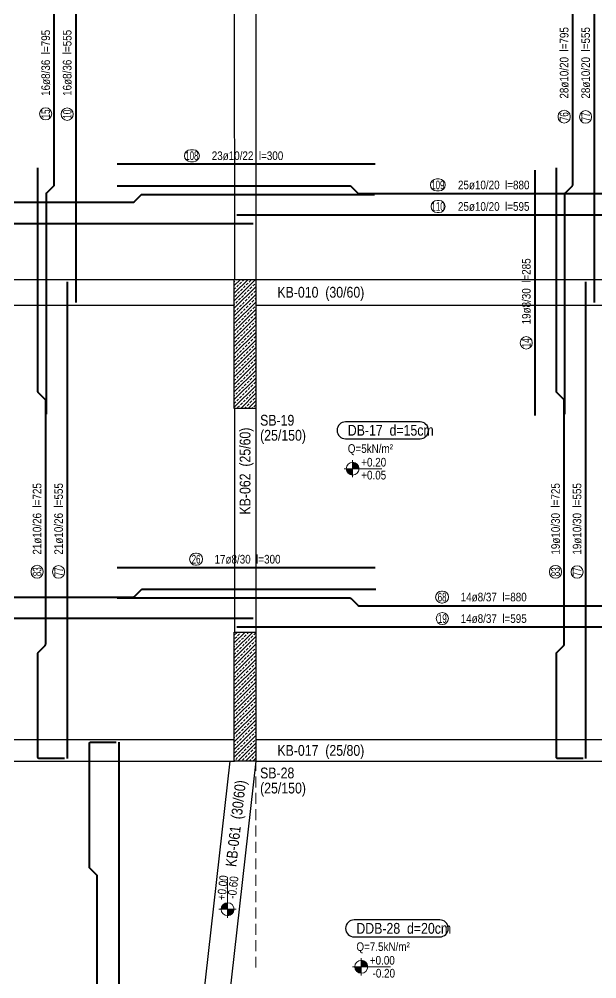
# Model space of a CAD drawing. Header units: millimetres. Extents: x 2543 to 7291, y 513 to 5794.
# Drawn here: x 3911 to 4582, y 3595 to 4711 of the extents above; entities that cross this region are included whole.
import ezdxf
from ezdxf.enums import TextEntityAlignment as Align

# ---------------------------------------------------------------- set-up
doc = ezdxf.new("R2010")
doc.units = ezdxf.units.MM
doc.linetypes.add('DASHED', pattern=[19.05, 12.7, -6.35])
for name, color, linetype, lineweight in [('AKS CIZGISI (BEYKENT)', 252, 'DASHED', 20), ('DONATI (BEYKENT)', 4, 'Continuous', 40), ('DONATI YAZISI (BEYKENT)', 3, 'Continuous', 20), ('DOSEME ISMI (BEYKENT)', 9, 'Continuous', 20), ('DOSEME PAFTA (BEYKENT)', 3, 'Continuous', 20), ('KIRIS (BEYKENT)', 2, 'Continuous', 30), ('KIRIS ISMI (BEYKENT)', 40, 'Continuous', 20), ('KOLON (BEYKENT)', 3, 'Continuous', 30), ('KOLON ISMI (BEYKENT)', 91, 'Continuous', 20), ('KOT CIZGI (BEYKENT)', 120, 'Continuous', 20), ('KOT YAZI (BEYKENT)', 7, 'Continuous', 20), ('POZ BALON (BEYKENT)', 14, 'Continuous', 20), ('POZ NO (BEYKENT)', 2, 'Continuous', 20), ('TARAMA (BEYKENT)', 252, 'Continuous', 20), ('YAZI (BEYKENT)', 140, 'Continuous', 20)]:
    doc.layers.add(name, color=color, linetype=linetype, lineweight=lineweight)
doc.styles.add('KOT (BEYKENT)', font='')
doc.styles.add('YAZI (BEYKENT)', font='')
doc.styles.get('KOT (BEYKENT)').set_extended_font_data('Bahnschrift Light Condensed')
doc.styles.get('YAZI (BEYKENT)').set_extended_font_data('Bahnschrift Light Condensed')
pattern_1 = [(45, (1460.26, 1205.411), (-4.419417, 4.419417), []), (45, (1464.679, 1205.411), (-4.419417, 4.419417), [3.125, -1.5625])]

msp = doc.modelspace()

# ---------------------------------------------------------------- hatches: boundary and pattern name
at = {"layer": 'KOT CIZGI (BEYKENT)'}
h = msp.add_hatch(color=256, dxfattribs=at)
h.dxf.hatch_style = 1
h.paths.add_polyline_path([(4298.65, 4195.77), (4298.65, 4188.27), (4306.15, 4188.27, 0.4142136)])
h = msp.add_hatch(color=256, dxfattribs=at)
h.dxf.hatch_style = 1
h.paths.add_polyline_path([(4298.65, 4188.27), (4291.15, 4188.27, 0.4142136), (4298.65, 4180.77)])
h = msp.add_hatch(color=256, dxfattribs=at)
h.dxf.hatch_style = 1
h.paths.add_polyline_path([(4145.75, 3676.25), (4153.25, 3676.25), (4153.25, 3683.75, 0.4142136)])
h = msp.add_hatch(color=256, dxfattribs=at)
h.dxf.hatch_style = 1
h.paths.add_polyline_path([(4153.25, 3676.25), (4153.25, 3668.75, 0.4142136), (4160.75, 3676.25)])
h = msp.add_hatch(color=256, dxfattribs=at)
h.dxf.hatch_style = 1
h.paths.add_polyline_path([(4308.63, 3616.86), (4308.63, 3609.36), (4316.13, 3609.36, 0.4142136)])
h = msp.add_hatch(color=256, dxfattribs=at)
h.dxf.hatch_style = 1
h.paths.add_polyline_path([(4308.63, 3609.36), (4301.13, 3609.36, 0.4142136), (4308.63, 3601.86)])
at = {"layer": 'TARAMA (BEYKENT)'}
h = msp.add_hatch(dxfattribs=at)
h.set_pattern_fill('ANSI33', color=256, style=0, pattern_type=0)
h.set_pattern_definition(pattern_1)
h.paths.add_polyline_path([(4161.04, 4408.34), (4186.04, 4408.34), (4186.04, 4258.34), (4161.04, 4258.34)], flags=0)
h = msp.add_hatch(dxfattribs=at)
h.set_pattern_fill('ANSI33', color=256, style=0, pattern_type=0)
h.set_pattern_definition(pattern_1)
h.paths.add_polyline_path([(4161.04, 3998.34), (4186.04, 3998.34), (4186.04, 3848.34), (4161.04, 3848.34)], flags=0)

# ---------------------------------------------------------------- linework, layer by layer
at = {"layer": 'AKS CIZGISI (BEYKENT)'}
for p, q in [((4186.04, 3608.34), (4186.04, 5543.34)), ((2836.04, 4408.34), (7241.04, 4408.34)), ((2836.04, 3848.34), (7241.04, 3848.34))]:
    msp.add_line(p, q, dxfattribs=at)
at = {"layer": 'DONATI (BEYKENT)'}
for points in [[(3942.78, 4251.45), (3942.78, 4507.72, -0.1989124), (3943.22, 4508.78), (3951.34, 4516.9, 0.1989124), (3951.78, 4517.96), (3951.78, 4798.72, 0.1989124), (3951.34, 4799.78), (3943.22, 4807.9, -0.1989124), (3942.78, 4808.96), (3942.78, 5033.99)], [(4545.49, 4251.45), (4545.49, 4507.72, -0.1989124), (4545.93, 4508.78), (4554.05, 4516.9, 0.1989124), (4554.49, 4517.96), (4554.49, 4798.72, 0.1989124), (4554.05, 4799.78), (4545.93, 4807.9, -0.1989124), (4545.49, 4808.96), (4545.49, 5033.99)], [(3963.78, 3851.34), (3934.28, 3851.34, -0.4142136), (3932.78, 3852.84), (3932.78, 3973.72, -0.1989124), (3933.22, 3974.78), (3941.34, 3982.9, 0.1989124), (3941.78, 3983.96), (3941.78, 4267.72, 0.1989124), (3941.34, 4268.78), (3933.22, 4276.9, -0.1989124), (3932.78, 4277.96), (3932.78, 4537.88)], [(4566.49, 3851.34), (4536.99, 3851.34, -0.4142136), (4535.49, 3852.84), (4535.49, 3973.72, -0.1989124), (4535.93, 3974.78), (4544.05, 3982.9, 0.1989124), (4544.49, 3983.96), (4544.49, 4267.72, 0.1989124), (4544.05, 4268.78), (4535.93, 4276.9, -0.1989124), (4535.49, 4277.96), (4535.49, 4537.88)], [(3461.63, 4507.03), (3728.37, 4507.03, -0.1989124), (3729.43, 4506.59), (3737.55, 4498.47, 0.1989124), (3738.61, 4498.03), (4043.47, 4498.03, 0.1989124), (4044.53, 4498.47), (4052.65, 4506.59, -0.1989124), (4053.71, 4507.03), (4324.17, 4507.03)], [(4024.77, 4517.03), (4295.47, 4517.03, -0.1989124), (4296.53, 4516.59), (4304.65, 4508.47, 0.1989124), (4305.71, 4508.03), (4616.36, 4508.03, 0.1989124), (4617.42, 4508.47), (4625.54, 4516.59, -0.1989124), (4626.6, 4517.03), (4897.31, 4517.03)], [(3598.94, 4017.06), (3598.94, 4046.55, -0.4142136), (3600.44, 4048.05), (3728.37, 4048.05, -0.1989124), (3729.43, 4047.61), (3737.55, 4039.49, 0.1989124), (3738.61, 4039.05), (4043.48, 4039.05, 0.1989124), (4044.54, 4039.49), (4052.66, 4047.61, -0.1989124), (4053.72, 4048.05), (4325.5, 4048.05)], [(4024.76, 4038.05), (4295.48, 4038.05, -0.1989124), (4296.54, 4037.61), (4304.66, 4029.49, 0.1989124), (4305.72, 4029.05), (4616.36, 4029.05, 0.1989124), (4617.42, 4029.49), (4625.54, 4037.61, -0.1989124), (4626.6, 4038.05), (4897.31, 4038.05)], [(3992.78, 3163.8), (3992.78, 3351.72, -0.1989124), (3993.22, 3352.78), (4001.34, 3360.9, 0.1989124), (4001.78, 3361.96), (4001.78, 3714.72, 0.1989124), (4001.34, 3715.78), (3993.22, 3723.9, -0.1989124), (3992.78, 3724.96), (3992.78, 3868.84, -0.4142136), (3994.28, 3870.34), (4023.78, 3870.34)]]:
    msp.add_lwpolyline(points, format="xyb", dxfattribs=at)
for points in [[(3976.78, 4935.34), (3976.78, 4381.34)], [(4579.49, 4935.34), (4579.49, 4381.34)], [(4324.83, 4542.03), (4024.83, 4542.03)], [(4510.49, 4535.22), (4510.49, 4250.22)], [(4183.13, 4473.03), (3598.94, 4473.03)], [(4757.96, 4483.03), (4164.13, 4483.03)], [(3966.78, 4405.34), (3966.78, 3851.34)], [(4569.49, 4405.34), (4569.49, 3851.34)], [(4324.84, 4073.05), (4024.84, 4073.05)], [(4183.14, 4014.05), (3598.94, 4014.05)], [(4757.95, 4004.05), (4164.14, 4004.05)], [(4026.78, 3870.34), (4026.78, 3201.34)]]:
    msp.add_lwpolyline(points, dxfattribs=at)
at = {"layer": 'DOSEME PAFTA (BEYKENT)', "lineweight": -3}
for points in [[(4290.37, 4223.02), (4376.95, 4223.02, 1), (4376.95, 4242.68), (4290.37, 4242.68, 1)], [(4300.35, 3644.11), (4399.81, 3644.11, 1), (4399.81, 3663.89), (4300.35, 3663.89, 1)]]:
    msp.add_lwpolyline(points, format="xyb", close=True, dxfattribs=at)
at = {"layer": 'KIRIS (BEYKENT)'}
for p, q in [((4161.04, 4878.44), (4161.14, 4408.44)), ((4186.04, 4878.44), (4186.14, 4408.44)), ((3620.94, 4408.34), (4161.14, 4408.34)), ((4186.14, 4408.34), (4735.94, 4408.34)), ((3620.94, 4378.34), (4161.14, 4378.34)), ((4186.14, 4378.34), (4735.94, 4378.34)), ((4161.14, 4258.44), (4161.14, 3998.24)), ((4186.04, 4258.44), (4186.14, 3998.24)), ((3620.94, 3873.34), (4161.14, 3873.34)), ((4186.14, 3873.34), (4735.94, 3873.34)), ((3620.94, 3848.34), (4161.14, 3848.34)), ((4155.85, 3848.34), (4085.9, 3228.34)), ((4186.03, 3848.24), (4116.09, 3228.34)), ((4186.14, 3848.34), (4735.94, 3848.34))]:
    msp.add_line(p, q, dxfattribs=at)
at = {"layer": 'KOLON (BEYKENT)'}
for points in [[(4161.04, 4408.34), (4186.04, 4408.34), (4186.04, 4258.34), (4161.04, 4258.34)], [(4161.04, 3998.34), (4186.04, 3998.34), (4186.04, 3848.34), (4161.04, 3848.34)]]:
    msp.add_lwpolyline(points, close=True, dxfattribs=at)
at = {"layer": 'KOT CIZGI (BEYKENT)'}
for p, q in [((4298.65, 4198.27), (4298.65, 4178.27)), ((4288.65, 4188.27), (4332.68, 4188.27)), ((4153.25, 3666.25), (4153.25, 3710.27)), ((4143.25, 3676.25), (4163.25, 3676.25)), ((4308.63, 3619.36), (4308.63, 3599.36)), ((4298.63, 3609.36), (4342.65, 3609.36))]:
    msp.add_line(p, q, dxfattribs=at)
for centre in [(4298.65, 4188.27), (4153.25, 3676.25), (4308.63, 3609.36)]:
    msp.add_circle(centre, 7.5, dxfattribs=at)
at = {"layer": 'POZ BALON (BEYKENT)'}
for points in [[(3948.78, 4600.54), (3948.78, 4600.75, 1), (3934.78, 4600.75), (3934.78, 4600.54, 1)], [(3973.78, 4600.13), (3973.78, 4600.48, 1), (3959.78, 4600.48), (3959.78, 4600.13, 1)], [(4551.49, 4596.97), (4551.49, 4597.82, 1), (4537.49, 4597.82), (4537.49, 4596.97, 1)], [(4576.49, 4596.71), (4576.49, 4597.4, 1), (4562.49, 4597.4), (4562.49, 4596.71, 1)], [(4110, 4545.03), (4113.45, 4545.03, 1), (4113.45, 4559.03), (4110, 4559.03, 1)], [(4396.01, 4511.03), (4399.35, 4511.03, 1), (4399.35, 4525.03), (4396.01, 4525.03, 1)], [(4396.8, 4486.03), (4399.06, 4486.03, 1), (4399.06, 4500.03), (4396.8, 4500.03, 1)], [(4507.49, 4334.28), (4507.49, 4334.73, 1), (4493.49, 4334.73), (4493.49, 4334.28, 1)], [(4116.11, 4076.05), (4117.1, 4076.05, 1), (4117.1, 4090.05), (4116.11, 4090.05, 1)], [(3938.78, 4067.98), (3938.78, 4069.01, 1), (3924.78, 4069.01), (3924.78, 4067.98, 1)], [(3963.78, 4067.91), (3963.78, 4068.61, 1), (3949.78, 4068.61), (3949.78, 4067.91, 1)], [(4541.49, 4067.91), (4541.49, 4068.93, 1), (4527.49, 4068.93), (4527.49, 4067.91, 1)], [(4566.49, 4067.83), (4566.49, 4068.53, 1), (4552.49, 4068.53), (4552.49, 4067.83, 1)], [(4402.11, 4032.05), (4403.13, 4032.05, 1), (4403.13, 4046.05), (4402.11, 4046.05, 1)], [(4402.79, 4007.05), (4402.95, 4007.05, 1), (4402.95, 4021.05), (4402.79, 4021.05, 1)]]:
    msp.add_lwpolyline(points, format="xyb", close=True, dxfattribs=at)

# ---------------------------------------------------------------- texts
at = {"layer": 'DONATI YAZISI (BEYKENT)', "style": 'YAZI (BEYKENT)'}
for s, p in [(' 16ø8/36  l=795', (3941.78, 4658.34)), (' 16ø8/36  l=555', (3966.78, 4658.34)), (' 28ø10/20  l=795', (4544.49, 4658.34)), (' 28ø10/20  l=555', (4569.49, 4658.34)), (' 19ø8/30  l=285', (4500.49, 4392.72)), (' 21ø10/26  l=725', (3931.78, 4128.34)), (' 21ø10/26  l=555', (3956.78, 4128.34)), (' 19ø10/30  l=725', (4534.49, 4128.34)), (' 19ø10/30  l=555', (4559.49, 4128.34))]:
    msp.add_text(s, height=10, rotation=90, dxfattribs=at).set_placement(p, align=Align.MIDDLE_CENTER)
for s, p in [(' 23ø10/22  l=300', (4174.83, 4552.03)), (' 25ø10/20  l=880', (4461.04, 4518.03)), (' 25ø10/20  l=595', (4461.04, 4493.03)), (' 17ø8/30  l=300', (4174.84, 4083.05)), (' 14ø8/37  l=880', (4461.04, 4039.05)), (' 14ø8/37  l=595', (4461.04, 4014.05))]:
    msp.add_text(s, height=10, dxfattribs=at).set_placement(p, align=Align.MIDDLE_CENTER)
at = {"layer": 'DOSEME ISMI (BEYKENT)', "style": 'YAZI (BEYKENT)'}
for s, p in [('DB-17  d=15cm', (4293.01, 4226.68)), ('DDB-28  d=20cm', (4302.99, 3647.77))]:
    msp.add_text(s, height=12.5, dxfattribs=at).set_placement(p)
at = {"layer": 'KIRIS ISMI (BEYKENT)', "style": 'YAZI (BEYKENT)'}
for s, p in [('KB-010  (30/60)', (4211.14, 4387.09)), ('KB-017  (25/80)', (4211.14, 3854.59))]:
    msp.add_text(s, height=12.5, dxfattribs=at).set_placement(p)
for s, rotation, p in [('KB-062  (25/60)', 90, (4179.8, 4134.95)), ('KB-061  (30/60)', 83.56305, (4163.33, 3725))]:
    msp.add_text(s, height=12.5, rotation=rotation, dxfattribs=at).set_placement(p)
at = {"layer": 'KOLON ISMI (BEYKENT)', "style": 'YAZI (BEYKENT)'}
for s, p in [('SB-19', (4191.05, 4238.34)), ('(25/150)', (4191.05, 4220.84)), ('SB-28', (4191.04, 3828.34)), ('(25/150)', (4191.04, 3810.84))]:
    msp.add_text(s, height=12.5, dxfattribs=at).set_placement(p)
at = {"layer": 'KOT YAZI (BEYKENT)', "style": 'KOT (BEYKENT)'}
for s, p in [('+0.20', (4308.65, 4190.77)), ('+0.05', (4308.65, 4175.77)), ('+0.00', (4318.63, 3611.86)), (' -0.20', (4318.63, 3596.86))]:
    msp.add_text(s, height=10, dxfattribs=at).set_placement(p)
for s, p in [('+0.00', (4150.75, 3686.25)), (' -0.60', (4162.67, 3684.9))]:
    msp.add_text(s, height=10, rotation=83.56305, dxfattribs=at).set_placement(p)
at = {"layer": 'POZ NO (BEYKENT)', "style": 'YAZI (BEYKENT)', "width": 0.8}
for s, p in [('15', (3941.78, 4600.64)), ('10', (3966.78, 4600.3)), ('76', (4544.49, 4597.39)), ('77', (4569.49, 4597.06)), ('14', (4500.49, 4334.5)), ('83', (3931.78, 4068.5)), ('77', (3956.78, 4068.26)), ('83', (4534.49, 4068.42)), ('77', (4559.49, 4068.18))]:
    msp.add_text(s, height=10, rotation=90, dxfattribs=at).set_placement(p, align=Align.MIDDLE_CENTER)
for s, p in [('108', (4111.72, 4552.03)), ('109', (4397.68, 4518.03)), ('110', (4397.93, 4493.03)), ('26', (4116.61, 4083.05)), ('68', (4402.62, 4039.05)), ('19', (4402.87, 4014.05))]:
    msp.add_text(s, height=10, dxfattribs=at).set_placement(p, align=Align.MIDDLE_CENTER)
at = {"layer": 'YAZI (BEYKENT)', "style": 'YAZI (BEYKENT)'}
for s, p in [('Q=5kN/m²', (4293.01, 4206.68)), ('Q=7.5kN/m²', (4302.99, 3627.77))]:
    msp.add_text(s, height=10, dxfattribs=at).set_placement(p)

doc.saveas('drawing.dxf')
